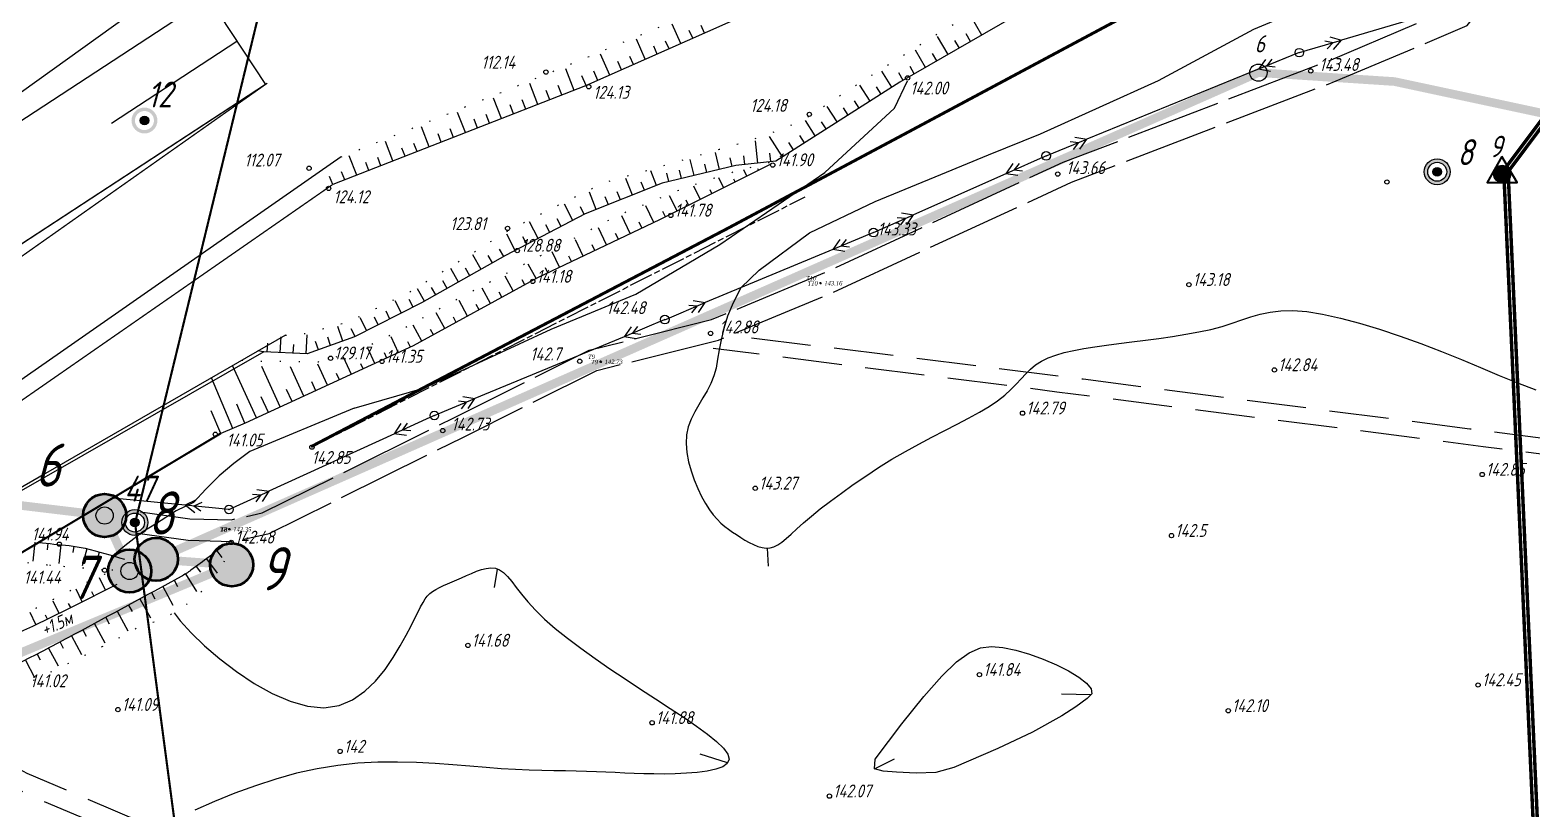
# Model space of a CAD drawing. Header units: millimetres. Extents: x 0 to 841, y 0 to 594.
# Drawn here: x 331.5 to 457.8, y 121.8 to 187.3 of the extents above; entities that cross this region are included whole.
import ezdxf
from ezdxf.enums import TextEntityAlignment as Align
from ezdxf.lldxf.tags import DXFTag

# ---------------------------------------------------------------- set-up
doc = ezdxf.new("R2010")
doc.units = ezdxf.units.MM
doc.set_wipeout_variables(frame=1)
for name, pattern in [('1_155_C', [3, 2, -0.25, 0.5, -0.25]), ('ADOT1', [1.6, 0.1, -1.5]), ('AHIDDEN4', [7, 5, -2]), ('AHIDDEN5', [9, 8, -1]), ('штрихпунктирнаяX2', [50.8, 25.4, -12.7, 0, -12.7])]:
    doc.linetypes.add(name, pattern=pattern)
for name, color, linetype in [('00_доповнення_топоплан', 7, 'Continuous'), ('00_Розрізи', 7, 'Continuous'), ('01_Відвал_62.5', 7, 'Continuous'), ('01_Земельний_відвід', 7, 'Continuous'), ('01_Земельний_відвід_існуючий', 7, 'Continuous'), ('02_Горизонт_100', 7, 'Continuous'), ('02_Горизонт_112', 7, 'Continuous'), ('02_Горизонт_128', 7, 'Continuous'), ('0_Лицензия', 6, 'Continuous'), ('0_Проектний_карьер', 7, 'Continuous'), ('CONT-MNR', 7, 'Continuous'), ('NOMERA', 7, 'Continuous'), ('авт_дор', 7, 'Continuous'), ('ВЫСОТЫ', 7, 'Continuous'), ('НАДЗЕМКА', 7, 'Continuous'), ('НОМЕРА', 7, 'Continuous'), ('ПИКЕТЫ', 7, 'Continuous'), ('РЕЛЬЕФ', 7, 'Continuous'), ('Скважины', 7, 'Continuous'), ('СІТУАЦІЯ', 7, 'Continuous'), ('ТОЧКИ', 7, 'Continuous')]:
    doc.layers.add(name, color=color, linetype=linetype)
doc.layers.add('Center_Lines', color=5, linetype='Continuous', plot=False)
doc.styles.add('russ', font='timesi.ttf')
doc.styles.add('Такие дела', font='GOST_A.TTF', dxfattribs={"oblique": 15})
tags = doc.linetypes.add('New Line1', pattern=[1.5, 1, -0.5]).pattern_tags.tags
tags[6:7] = [DXFTag(74, 4), DXFTag(75, 0), DXFTag(340, '0'), DXFTag(46, 1.0), DXFTag(50, 0.0), DXFTag(44, 0.0), DXFTag(45, 0.0)]
tags[4:5] = [DXFTag(74, 4), DXFTag(75, 0), DXFTag(340, '0'), DXFTag(46, 1.0), DXFTag(50, 0.0), DXFTag(44, 0.0), DXFTag(45, 0.0)]

# ---------------------------------------------------------------- blocks, each defined once
blk = doc.blocks.new('A$C29341465')
at = {"color": 0, "linetype": 'ByBlock', "lineweight": -2}
for p, q in [((0.5, 1.2), (0, 1.2)), ((1.2, 2), (1.2, 2.5)), ((1.2, 0.5), (1.2, 0)), ((2, 1.2), (2.5, 1.2))]:
    blk.add_line(p, q, dxfattribs=at)
blk.add_circle((1.2, 1.2), 0.75, dxfattribs=at)
blk = doc.blocks.new('point_s')
at = {"color": 0, "xscale": 0.2, "yscale": 0.2, "zscale": 0.2}
blk.add_blockref('A$C29341465', (-0.25, -0.25), dxfattribs=at)
at = {"layer": 'NOMERA', "color": 1, "style": 'russ'}
blk.add_attdef('NN', text='', height=1, dxfattribs=at).set_placement((-2.16, 0.35), align=Align.BOTTOM_CENTER)
at = {"layer": 'ВЫСОТЫ', "color": 1, "style": 'russ'}
blk.add_attdef('H_VER', (0.88, -0.52), '', height=1, dxfattribs=at)
at = {"layer": 'ВЫСОТЫ', "color": 0, "style": 'russ'}
blk.add_attdef('H_ZEM', (1.19, -1.98), '', height=1, dxfattribs=at)
at = {"layer": 'НОМЕРА', "color": 1, "linetype": 'Continuous', "style": 'russ'}
blk.add_attdef('NAZV', text='', height=1, dxfattribs=at).set_placement((-0.62, -0.07), align=Align.MIDDLE_RIGHT)
at = {"layer": 'ТОЧКИ', "style": 'russ'}
for tag, p in [('T_ST--T_OR', (-0.02, -4.67)), ('H_ST-I-Z', (-0.02, -7.21)), ('S-G_UG-V_UG-V', (0.02, -9.54))]:
    blk.add_attdef(tag, text='', height=1, dxfattribs=at).set_placement(p, align=Align.CENTER)
blk = doc.blocks.new('108')
at = {"color": 0, "linetype": 'Continuous', "lineweight": 0}
blk.add_wipeout([(0.51, -0.12), (0.52, -0.06), (0.52, -0.01), (0.52, 0.05), (0.51, 0.1), (0.5, 0.15), (0.48, 0.2), (0.45, 0.25), (0.42, 0.3), (0.39, 0.34), (0.35, 0.38), (0.31, 0.42), (0.26, 0.45), (0.22, 0.47), (0.17, 0.49), (0.11, 0.51), (0.06, 0.52), (0.01, 0.52), (-0.05, 0.52), (-0.1, 0.51), (-0.15, 0.5), (-0.21, 0.48), (-0.25, 0.45), (-0.3, 0.42), (-0.34, 0.39), (-0.38, 0.35), (-0.42, 0.31), (-0.45, 0.26), (-0.47, 0.22), (-0.49, 0.17), (-0.51, 0.11), (-0.52, 0.06), (-0.52, 0.01), (-0.52, -0.05), (-0.51, -0.1), (-0.5, -0.15), (-0.48, -0.21), (-0.45, -0.25), (-0.42, -0.3), (-0.39, -0.34), (-0.35, -0.38), (-0.31, -0.42), (-0.27, -0.45), (-0.22, -0.47), (-0.17, -0.49), (-0.12, -0.51), (-0.06, -0.52), (-0.01, -0.52), (0.05, -0.52), (0.1, -0.51), (0.15, -0.5), (0.2, -0.48), (0.25, -0.45), (0.3, -0.42), (0.34, -0.39), (0.38, -0.35), (0.42, -0.31), (0.45, -0.27), (0.47, -0.22), (0.49, -0.17)], dxfattribs=at)
at = {"linetype": 'Continuous'}
h = blk.add_hatch(color=0, dxfattribs=at)
edge = h.paths.add_edge_path()
edge.add_arc((0, 0), 0.0196, 0, 360)
at = {"color": 0, "linetype": 'Continuous'}
for radius in [0.5, 0.0196]:
    blk.add_circle((0, 0), radius, dxfattribs=at)
blk = doc.blocks.new('115_3')
at = {"color": 0, "linetype": 'Continuous'}
for p, q in [((0, 0), (5.1, 0)), ((3.22, 0.49), (4.1, 0)), ((3.22, -0.49), (4.1, 0)), ((3.91, 0.76), (5.1, 0)), ((3.91, -0.76), (5.1, 0))]:
    blk.add_line(p, q, dxfattribs=at)
blk = doc.blocks.new('Licenzia')
at = {"linetype": 'New Line1', "lineweight": 25}
h = blk.add_hatch(color=6, dxfattribs=at)
h.dxf.hatch_style = 1
h.set_gradient(color1=(255, 0, 255), color2=(255, 0, 255), centered=1, tint=1, name='INVCYLINDER')
edge = h.paths.add_edge_path()
edge.add_arc((0, 0), 2, 0, 360)
at = {"color": 6, "linetype": 'Continuous', "lineweight": 40, "flags": 128}
blk.add_lwpolyline([(-0.08, 4.01), (-3.48, -1.99), (3.45, -1.99)], close=True, dxfattribs=at)
at = {"color": 10, "linetype": 'Continuous', "lineweight": 25}
blk.add_circle((0, 0), 2, dxfattribs=at)
blk = doc.blocks.new('01_Земельний')
at = {"layer": '01_Земельний_відвід', "linetype": 'Continuous', "lineweight": 50}
h = blk.add_hatch(color=2, dxfattribs=at)
h.dxf.hatch_style = 1
edge = h.paths.add_edge_path()
edge.add_arc((0, 0), 5, 0, 360)
at = {"layer": '01_Земельний_відвід', "color": 7, "linetype": 'Continuous', "lineweight": 50}
blk.add_circle((0, 0), 5, dxfattribs=at)

msp = doc.modelspace()

# ---------------------------------------------------------------- hatches: boundary and pattern name
at = {"layer": 'Скважины', "linetype": 'Continuous'}
h = msp.add_hatch(color=7, dxfattribs=at)
h.paths.add_polyline_path([(342.19, 179.7, 1), (340.01, 179.7, 1)])
h.paths.add_polyline_path([(341.9, 179.7, 1), (340.3, 179.7, 1)], flags=16)
for points in [[(341.46, 179.7, 1), (340.74, 179.7, 1)], [(450.2, 175.39, 1), (449.47, 175.39, 1)], [(340.66, 145.88, 1), (339.94, 145.88, 1)]]:
    msp.add_hatch(color=7, dxfattribs=at).paths.add_polyline_path(points)
h = msp.add_hatch(color=7, dxfattribs=at)
h.paths.add_polyline_path([(450.92, 175.39, 1), (448.74, 175.39, 1)])
h.paths.add_polyline_path([(450.63, 175.39, 1), (449.04, 175.39, 1)], flags=16)
h = msp.add_hatch(color=7, dxfattribs=at)
h.paths.add_polyline_path([(341.39, 145.88, 1), (339.21, 145.88, 1)])
h.paths.add_polyline_path([(341.1, 145.88, 1), (339.5, 145.88, 1)], flags=16)

# ---------------------------------------------------------------- linework, layer by layer
at = {"layer": '00_доповнення_топоплан', "color": 7, "linetype": 'Continuous', "lineweight": -3, "flags": 128}
for points in [[(456.73, 190.9), (441.78, 186.47)], [(413.55, 175.22), (405.79, 171.77)], [(398.99, 168.85), (388.27, 164.39)], [(381.45, 161.5), (368.9, 156.31)], [(362.12, 153.34), (351.57, 148.51)], [(344.52, 147.34), (338.44, 147.94)]]:
    msp.add_lwpolyline(points, dxfattribs=at)
at = {"layer": '00_доповнення_топоплан', "color": 7, "linetype": 'AHIDDEN4', "flags": 128}
for points in [[(469.18, 150.29), (453.68, 152.26), (417.84, 156.86), (388.94, 160.53)], [(392.16, 161.43), (420.05, 157.96), (452.56, 153.77), (470.19, 151.51)]]:
    msp.add_lwpolyline(points, dxfattribs=at)
at = {"layer": '01_Земельний_відвід_існуючий', "color": 7, "linetype": 'Continuous', "lineweight": -3}
for centre in [(434.79, 183.73), (337.75, 146.47), (339.85, 141.8)]:
    msp.add_circle(centre, 0.726, dxfattribs=at)
at = {"layer": '02_Горизонт_100', "color": 7, "linetype": 'Continuous'}
msp.add_line((341.1, 179.7), (341.09, 179.92), dxfattribs=at)
at = {"layer": '02_Горизонт_112', "color": 7, "linetype": 'Continuous'}
for p, q in [((386.21, 186.17), (385.49, 187.81)), ((387.21, 186.62), (386.92, 187.27)), ((388.21, 187.06), (387.92, 187.7)), ((383.22, 184.85), (382.48, 186.54)), ((384.22, 185.29), (383.93, 185.96)), ((385.22, 185.73), (384.92, 186.39)), ((380.24, 183.52), (379.46, 185.27)), ((381.23, 183.97), (380.92, 184.67)), ((382.23, 184.41), (381.93, 185.08)), ((377.23, 182.24), (376.53, 184.04)), ((378.24, 182.64), (377.89, 183.45)), ((379.24, 183.08), (378.9, 183.85)), ((374.18, 181.05), (373.5, 182.81)), ((375.2, 181.45), (374.89, 182.24)), ((376.21, 181.85), (375.9, 182.65)), ((371.14, 179.87), (370.46, 181.59)), ((372.15, 180.26), (371.86, 181.02)), ((373.17, 180.66), (372.87, 181.43)), ((368.09, 178.68), (367.43, 180.37)), ((369.11, 179.07), (368.82, 179.81)), ((370.12, 179.47), (369.83, 180.21)), ((365.05, 177.49), (364.4, 179.16)), ((366.06, 177.88), (365.79, 178.59)), ((367.08, 178.28), (366.8, 178.99)), ((362, 176.3), (361.36, 177.94)), ((363.02, 176.7), (362.75, 177.38)), ((364.03, 177.09), (363.76, 177.78)), ((358.96, 175.11), (358.33, 176.72)), ((359.97, 175.51), (359.71, 176.18)), ((360.99, 175.9), (360.72, 176.58)), ((356.93, 174.32), (356.67, 174.98)), ((357.94, 174.71), (357.68, 175.38))]:
    msp.add_line(p, q, dxfattribs=at)
for centre in [(374.86, 183.78), (378.47, 182.54), (354.95, 175.68), (356.59, 173.99)]:
    msp.add_circle(centre, 0.181, dxfattribs=at)
at = {"layer": '02_Горизонт_128', "color": 7, "linetype": 'Continuous'}
for p, q in [((411.53, 186.89), (410.69, 188.35)), ((410.58, 186.35), (410.22, 186.98)), ((408.69, 185.26), (407.81, 186.78)), ((409.64, 185.8), (409.27, 186.43)), ((406.8, 184.17), (405.96, 185.62)), ((407.74, 184.71), (407.38, 185.34)), ((403.97, 182.51), (403.12, 183.85)), ((404.9, 183.08), (404.54, 183.71)), ((405.85, 183.63), (405.49, 184.25)), ((402.13, 181.33), (401.27, 182.68)), ((403.05, 181.92), (402.66, 182.53)), ((399.37, 179.58), (398.53, 180.88)), ((400.29, 180.16), (399.9, 180.77)), ((401.21, 180.75), (400.82, 181.36)), ((397.52, 178.4), (396.7, 179.69)), ((398.44, 178.99), (398.05, 179.6)), ((394.76, 176.64), (393.67, 178.36)), ((396.6, 177.82), (396.21, 178.43)), ((389.46, 175.59), (389.12, 177.01)), ((392.69, 176.12), (392.48, 177.98)), ((393.77, 176.24), (393.69, 176.96)), ((395.68, 177.23), (395.29, 177.84)), ((387.34, 175.07), (387.01, 176.41)), ((388.4, 175.33), (388.23, 176.04)), ((390.52, 175.84), (390.35, 176.55)), ((391.6, 176), (391.52, 176.72)), ((392.75, 175.52), (392.7, 175.63)), ((382.15, 173.43), (381.58, 174.83)), ((383.16, 173.83), (382.89, 174.51)), ((384.17, 174.24), (383.68, 175.46)), ((385.21, 174.56), (385.04, 175.27)), ((386.27, 174.82), (386.1, 175.52)), ((389.81, 174.06), (389.4, 174.88)), ((390.79, 174.54), (390.68, 174.77)), ((391.77, 175.03), (391.52, 175.55)), ((379.1, 172.21), (378.52, 173.68)), ((380.12, 172.61), (379.85, 173.29)), ((381.13, 173.02), (380.86, 173.69)), ((385.89, 172.1), (385.27, 173.36)), ((387.85, 173.08), (387.31, 174.17)), ((388.83, 173.57), (388.67, 173.88)), ((377.13, 171.29), (376.42, 172.65)), ((378.09, 171.79), (377.76, 172.44)), ((383.93, 171.13), (383.27, 172.52)), ((384.91, 171.61), (384.69, 172.05)), ((386.87, 172.59), (386.67, 172.99)), ((374.22, 169.77), (373.49, 171.17)), ((375.19, 170.28), (374.85, 170.92)), ((376.16, 170.78), (375.82, 171.43)), ((379.97, 169.25), (379.29, 170.68)), ((381.95, 170.19), (381.25, 171.67)), ((382.94, 170.66), (382.71, 171.14)), ((372.28, 168.77), (371.57, 170.14)), ((373.25, 169.27), (372.92, 169.91)), ((377.99, 168.3), (377.35, 169.67)), ((380.96, 169.72), (380.73, 170.2)), ((369.41, 167.18), (368.72, 168.4)), ((370.37, 167.72), (370.01, 168.35)), ((371.32, 168.26), (370.96, 168.89)), ((376.02, 167.36), (375.4, 168.66)), ((377.01, 167.83), (376.79, 168.28)), ((378.98, 168.77), (378.76, 169.24)), ((367.51, 166.11), (366.86, 167.26)), ((368.46, 166.64), (368.11, 167.28)), ((374.04, 166.42), (373.38, 167.62)), ((375.03, 166.89), (374.83, 167.32)), ((364.66, 164.49), (364.06, 165.55)), ((365.61, 165.03), (365.25, 165.66)), ((366.56, 165.57), (366.2, 166.2)), ((370.2, 164.31), (369.49, 165.6)), ((372.12, 165.36), (371.43, 166.61)), ((373.08, 165.89), (372.86, 166.3)), ((362.72, 163.5), (362.19, 164.54)), ((363.69, 163.99), (363.36, 164.64)), ((368.28, 163.25), (367.56, 164.57)), ((369.24, 163.78), (369, 164.22)), ((371.16, 164.83), (370.93, 165.26)), ((359.79, 162.02), (359.25, 163.1)), ((360.77, 162.51), (360.44, 163.16)), ((361.74, 163), (361.42, 163.65)), ((366.36, 162.2), (365.63, 163.53)), ((367.32, 162.72), (367.08, 163.17)), ((357.79, 161.15), (357.36, 162.37)), ((358.82, 161.53), (358.49, 162.17)), ((364.44, 161.14), (363.71, 162.48)), ((365.4, 161.67), (365.16, 162.11)), ((351.43, 160.23), (351.47, 160.96)), ((352.52, 160.18), (352.59, 161.51)), ((353.61, 160.13), (353.65, 160.85)), ((354.7, 160.08), (354.78, 161.66)), ((355.74, 160.42), (355.49, 161.1)), ((356.76, 160.78), (356.52, 161.47)), ((360.49, 159.26), (359.89, 160.56)), ((362.48, 160.17), (361.86, 161.51)), ((363.47, 160.63), (363.26, 161.09)), ((356.5, 157.43), (355.69, 159.21)), ((358.5, 158.34), (357.83, 159.79)), ((359.49, 158.8), (359.29, 159.24)), ((361.48, 159.72), (361.28, 160.16)), ((348.53, 153.8), (346.73, 158.06)), ((350.53, 154.69), (348.5, 159.1)), ((352.52, 155.6), (350.96, 159.01)), ((354.51, 156.52), (353.38, 158.98)), ((357.5, 157.89), (357.26, 158.42)), ((353.52, 156.06), (353.05, 157.08)), ((355.51, 156.97), (355.17, 157.71)), ((349.54, 154.23), (348.86, 155.84)), ((351.53, 155.14), (350.92, 156.46)), ((347.52, 153.38), (346.72, 155.27))]:
    msp.add_line(p, q, dxfattribs=at)
for centre in [(405.28, 183.28), (397.02, 180.22), (393.94, 175.95), (385.37, 171.72), (371.64, 170.62), (372.45, 168.76), (373.76, 166.16), (356.75, 159.7), (361.08, 159.43), (347.06, 153.31)]:
    msp.add_circle(centre, 0.181, dxfattribs=at)
at = {"layer": '0_Проектний_карьер', "color": 7, "linetype": 'Continuous', "lineweight": -3, "flags": 128}
msp.add_lwpolyline([(339.87, 199.37), (344.95, 192.29), (293.33, 155.26), (288.25, 162.34)], close=True, dxfattribs=at)
at = {"layer": '0_Проектний_карьер', "color": 7, "linetype": 'штрихпунктирнаяX2', "lineweight": -3, "flags": 128}
msp.add_lwpolyline([(295.72, 151.61), (348.88, 186.38)], dxfattribs=at)
at = {"layer": 'CONT-MNR', "color": 30, "linetype": 'Continuous', "flags": 128}
msp.add_lwpolyline([(391.27, 165.62), (390.62, 164.37), (390.15, 163.24), (389.82, 162.2), (389.6, 161.26), (389.44, 160.4), (389.31, 159.61), (389.17, 158.88), (388.99, 158.21), (388.73, 157.57), (388.42, 156.96), (388.07, 156.37), (387.72, 155.78), (387.38, 155.19), (387.08, 154.58), (386.84, 153.94), (386.69, 153.26), (386.65, 152.53), (386.71, 151.77), (386.86, 150.99), (387.07, 150.22), (387.33, 149.46), (387.63, 148.73), (387.96, 148.06), (388.29, 147.47), (388.62, 146.95), (388.94, 146.52), (389.26, 146.15), (389.58, 145.83), (389.9, 145.55), (390.23, 145.31), (390.56, 145.08), (390.9, 144.86), (391.25, 144.63), (391.6, 144.41), (391.96, 144.2), (392.33, 144.02), (392.69, 143.87), (393.04, 143.77), (393.39, 143.72), (393.72, 143.74), (394.04, 143.83), (394.37, 144), (394.71, 144.24), (395.08, 144.54), (395.5, 144.91), (395.98, 145.35), (396.54, 145.85), (397.19, 146.41), (397.94, 147.02), (398.79, 147.68), (399.72, 148.36), (400.72, 149.07), (401.77, 149.79), (402.85, 150.5), (403.97, 151.2), (405.1, 151.86), (406.22, 152.48), (407.33, 153.07), (408.41, 153.63), (409.44, 154.16), (410.42, 154.67), (411.32, 155.16), (412.14, 155.64), (412.85, 156.12), (413.46, 156.59), (413.97, 157.06), (414.42, 157.52), (414.83, 157.96), (415.22, 158.38), (415.62, 158.78), (416.05, 159.14), (416.54, 159.46), (417.1, 159.73), (417.75, 159.97), (418.46, 160.18), (419.26, 160.36), (420.11, 160.52), (421.04, 160.66), (422.02, 160.8), (423.06, 160.94), (424.15, 161.07), (425.28, 161.22), (426.42, 161.37), (427.57, 161.54), (428.69, 161.72), (429.77, 161.91), (430.79, 162.13), (431.74, 162.38), (432.59, 162.64), (433.39, 162.92), (434.16, 163.18), (434.94, 163.41), (435.77, 163.59), (436.67, 163.7), (437.69, 163.72), (438.86, 163.62), (440.19, 163.41), (441.68, 163.08), (443.29, 162.65), (444.97, 162.14), (446.71, 161.57), (448.46, 160.94), (450.19, 160.28), (451.88, 159.6), (453.48, 158.91), (455.04, 158.24), (456.57, 157.62), (458.11, 157.05)], dxfattribs=at)
for points, elevation in [([(393.48, 143.73), (393.55, 142.21)], 51.91), ([(370.77, 141.97), (370.5, 140.4)], 51.55), ([(420.69, 131.39), (418.24, 131.45)], 51.55), ([(390.15, 125.67), (387.83, 126.39)], 51.55), ([(402.5, 125.15), (404.19, 126.01)], 51.55)]:
    msp.add_lwpolyline(points, dxfattribs=dict(at, elevation=elevation))
at = {"layer": 'CONT-MNR', "color": 30, "linetype": 'Continuous', "elevation": 51.55}
msp.add_lwpolyline([(343.59, 138.28), (344.09, 137.61), (345.02, 136.59), (346.15, 135.51), (347.43, 134.41), (348.84, 133.34), (350.32, 132.35), (351.84, 131.5), (353.35, 130.84), (354.82, 130.42), (356.2, 130.29), (357.47, 130.49), (358.61, 130.97), (359.63, 131.68), (360.54, 132.54), (361.34, 133.51), (362.03, 134.52), (362.62, 135.5), (363.11, 136.41), (363.52, 137.18), (363.84, 137.83), (364.11, 138.36), (364.33, 138.8), (364.53, 139.16), (364.71, 139.45), (364.89, 139.69), (365.1, 139.9), (365.34, 140.08), (365.62, 140.25), (365.92, 140.42), (366.25, 140.57), (366.6, 140.72), (366.97, 140.88), (367.36, 141.05), (367.77, 141.22), (368.18, 141.41), (368.6, 141.6), (369.02, 141.78), (369.44, 141.92), (369.84, 142.02), (370.24, 142.06), (370.62, 142.03), (370.97, 141.9), (371.31, 141.67), (371.64, 141.34), (371.99, 140.92), (372.37, 140.42), (372.82, 139.85), (373.35, 139.21), (373.98, 138.51), (374.74, 137.76), (375.65, 136.97), (376.67, 136.15), (377.8, 135.31), (379, 134.45), (380.25, 133.58), (381.54, 132.72), (382.82, 131.87), (384.09, 131.04), (385.32, 130.24), (386.48, 129.47), (387.53, 128.75), (388.46, 128.07), (389.22, 127.45), (389.8, 126.89), (390.16, 126.39), (390.27, 125.97), (390.12, 125.62), (389.74, 125.34), (389.16, 125.13), (388.43, 124.97), (387.59, 124.85), (386.68, 124.78), (385.74, 124.74), (384.81, 124.72), (383.93, 124.73), (383.09, 124.74), (382.28, 124.77), (381.49, 124.8), (380.7, 124.84), (379.91, 124.87), (379.11, 124.91), (378.28, 124.94), (377.41, 124.96), (376.5, 124.98), (375.54, 125), (374.52, 125.03), (373.45, 125.06), (372.32, 125.11), (371.11, 125.17), (369.83, 125.26), (368.47, 125.37), (367.04, 125.49), (365.54, 125.6), (363.99, 125.69), (362.39, 125.73), (360.74, 125.72), (359.06, 125.63), (357.36, 125.45), (355.64, 125.16), (353.9, 124.78), (352.16, 124.3), (350.43, 123.74), (348.71, 123.11), (347, 122.41), (345.33, 121.67)], dxfattribs=at)
msp.add_lwpolyline([(406.01, 124.79), (404.34, 124.88), (403.23, 124.95), (402.5, 125.15), (402.55, 125.97), (404.81, 128.94), (406.66, 131.24), (408.16, 132.95), (409.41, 134.16), (410.46, 134.92), (411.41, 135.33), (412.33, 135.45), (413.3, 135.37), (414.38, 135.14), (415.53, 134.8), (416.69, 134.38), (417.81, 133.9), (418.83, 133.39), (419.69, 132.87), (420.34, 132.36), (420.72, 131.89), (420.77, 131.47), (420.38, 131.07), (419.43, 130.37), (418.26, 129.61), (415.79, 128.23), (412.87, 126.86), (409.18, 125.26), (407.65, 124.85)], close=True, dxfattribs=at)
at = {"layer": 'ПИКЕТЫ', "color": 7, "linetype": 'Continuous'}
for centre in [(439.19, 183.87), (417.91, 175.19), (445.6, 174.53), (428.95, 165.89), (388.71, 161.79), (377.71, 159.45), (436.14, 158.72), (414.95, 155.08), (366.19, 153.62), (355.18, 152.22), (453.61, 149.92), (392.47, 148.76), (333.94, 144.06), (348.4, 144.21), (427.48, 144.78), (337.75, 141.87), (368.3, 135.54), (411.33, 133.08), (453.27, 132.21), (338.87, 130.14), (432.25, 130.04), (383.8, 129.03), (357.56, 126.62), (398.71, 122.86)]:
    msp.add_circle(centre, 0.181, dxfattribs=at)
at = {"layer": 'РЕЛЬЕФ', "color": 7, "linetype": 'Continuous'}
for p, q in [((331.88, 144.23), (331.72, 142.64)), ((332.97, 144.13), (332.92, 143.59)), ((334.07, 144.02), (333.9, 142.42)), ((335.16, 143.9), (335.08, 143.37)), ((336.24, 143.68), (335.87, 142.23)), ((337.3, 143.4), (337.18, 142.97)), ((338.36, 143.1), (338.04, 142.02)), ((346.32, 142.83), (347.22, 141.62)), ((347.19, 143.49), (347.61, 142.95)), ((344.55, 141.56), (345.48, 140.07)), ((345.44, 142.18), (345.81, 141.69)), ((335.87, 139.22), (335.35, 140.27)), ((337.82, 140.2), (337.31, 141.22)), ((342.64, 140.5), (343.5, 138.93)), ((343.6, 141.02), (343.88, 140.51)), ((333.92, 138.24), (333.41, 139.27)), ((334.9, 138.73), (334.72, 139.08)), ((336.85, 139.71), (336.67, 140.05)), ((340.72, 139.45), (341.6, 137.85)), ((341.68, 139.98), (341.97, 139.45)), ((331.96, 137.29), (331.48, 138.3)), ((332.94, 137.76), (332.78, 138.1)), ((337.85, 137.89), (338.14, 137.35)), ((338.81, 138.41), (339.69, 136.78)), ((339.77, 138.93), (340.06, 138.39)), ((335.93, 136.85), (336.21, 136.33)), ((336.89, 137.37), (337.76, 135.76)), ((333.04, 135.32), (333.83, 133.81)), ((334, 135.82), (334.27, 135.31)), ((334.97, 136.34), (335.8, 134.78)), ((331.1, 134.31), (331.85, 132.84)), ((332.07, 134.81), (332.33, 134.32))]:
    msp.add_line(p, q, dxfattribs=at)
at = {"layer": 'РЕЛЬЕФ', "color": 7, "linetype": 'ADOT1', "flags": 128}
msp.add_lwpolyline([(348.48, 144.09, -0.247865), (340.71, 137.12, -0.014621), (336.44, 134.87, -0.000289), (323.16, 128.41, -0.002988), (321.87, 127.79, -0.001521), (318.97, 126.43, -0.000934), (314.25, 124.25, -0.013678), (312.69, 123.58, -0.01238), (310.93, 122.94, -0.157027), (309.42, 122.92, -0.155166), (308.16, 123.79, -0.098382), (307.73, 124.65, -0.115406), (307.7, 125.48, -0.072553), (308.03, 126.42, -0.084341), (308.54, 127.1, -0.053759), (310.52, 128.58, -0.026173), (315.02, 130.95, -0.000529), (321.4, 133.88, -0.001686), (323.41, 134.8, -0.000946), (326.73, 136.28, 0.000929), (330.12, 137.8, 0.016664), (333.47, 139.44, -0.01406), (337.44, 141.42, -0.031942), (337.67, 141.5, -0.006058), (338.9, 141.88)], format="xyb", dxfattribs=at)
at = {"layer": 'РЕЛЬЕФ', "color": 7, "linetype": 'Continuous', "flags": 128}
for points in [[(348.05, 144.16, -0.008191), (345.01, 141.87, -0.031494), (344.18, 141.34, -0.002309), (335.23, 136.48, -0.004942), (331.01, 134.27, -0.00095), (322.54, 129.95, -0.003568)], [(319.53, 131.49, 0.002279), (331.71, 137.17, 0.004902), (333.47, 138.02, 0.001608), (338.8, 140.69)]]:
    msp.add_lwpolyline(points, format="xyb", dxfattribs=at)
at = {"layer": 'РЕЛЬЕФ', "color": 7, "linetype": 'Continuous'}
msp.add_lwpolyline([(332.2, 144.2, -0.001273), (334.77, 143.94, -0.035604), (336.12, 143.71, -0.014187), (339.41, 142.79)], format="xyb", dxfattribs=at)
at = {"layer": 'РЕЛЬЕФ', "color": 7, "linetype": 'ADOT1'}
msp.add_lwpolyline([(329.66, 142.68, 0.000275), (333.1, 142.31, 0.004839), (334.3, 142.2, 0.001561), (337.99, 141.9, 0.026742), (338.35, 141.89, 0.007202), (339.67, 141.94)], format="xyb", dxfattribs=at)
at = {"layer": 'Скважины', "color": 7, "linetype": 'Continuous'}
for centre, radius in [((341.1, 179.7), 0.363), ((341.26, 179.67), 0.181), ((341.26, 179.67), 0.181), ((449.83, 175.39), 1.09), ((449.83, 175.39), 0.799), ((449.83, 175.39), 0.363), ((449.84, 175.34), 0.181), ((449.99, 175.36), 0.181), ((340.3, 145.88), 1.09), ((340.3, 145.88), 0.799), ((340.3, 145.88), 0.363), ((340.31, 145.83), 0.181), ((340.46, 145.84), 0.181)]:
    msp.add_circle(centre, radius, dxfattribs=at)
at = {"layer": 'Скважины', "color": 7}
for centre in [(341.11, 179.65), (449.84, 175.34), (340.31, 145.83)]:
    msp.add_circle(centre, 0.181, dxfattribs=at)
at = {"layer": 'СІТУАЦІЯ', "color": 7, "linetype": 'AHIDDEN4', "flags": 128}
for points in [[(323.83, 128.84), (331.22, 124.79), (344.28, 119.23), (351.94, 115.73)], [(343.33, 117.01), (341.42, 118.56), (337.76, 120.25), (331.77, 122.78), (326.41, 125.46), (322.18, 127.5)]]:
    msp.add_lwpolyline(points, dxfattribs=at)

# ---------------------------------------------------------------- block references
at = {"color": 7, "xscale": 0.363, "yscale": 0.363, "zscale": 0.363}
for p, values in [((397.96, 166.02), {'NN': 'T10', 'H_VER': '143.16', 'NAZV': 'T10'}), ((379.48, 159.41), {'NN': 'T9', 'H_VER': '142.73', 'NAZV': 'T9'})]:
    msp.add_blockref('point_s', p, dxfattribs=at).add_auto_attribs(values)
at = {"color": 7}
ref = msp.add_blockref('point_s', (348.25, 145.32), dxfattribs=dict(at, xscale=0.363, yscale=0.363, zscale=0.363))
ref.add_attrib('NN', 'T8', dxfattribs={"layer": 'NOMERA', "color": 1, "height": 0.363, "style": 'russ'}).set_placement((347.79, 145), align=Align.BOTTOM_CENTER)
ref.add_attrib('H_VER', '142.35', (348.57, 145.13), dxfattribs={"layer": 'ВЫСОТЫ', "color": 1, "height": 0.363, "style": 'russ'})
ref.add_attrib('NAZV', 'T8', dxfattribs={"layer": 'НОМЕРА', "color": 1, "linetype": 'Continuous', "height": 0.363, "style": 'russ'}).set_placement((348.03, 145.3), align=Align.MIDDLE_RIGHT)
at = {"layer": '01_Земельний_відвід', "color": 5, "linetype": 'Continuous', "lineweight": 50, "xscale": 0.363, "yscale": 0.363, "zscale": 0.363}
for p in [(337.75, 146.47), (342.09, 142.79), (348.44, 142.32), (339.85, 141.8)]:
    msp.add_blockref('01_Земельний', p, dxfattribs=at)
at = {"layer": '0_Лицензия', "color": 6, "linetype": 'New Line1', "lineweight": 25, "xscale": 0.363, "yscale": 0.363, "zscale": 0.363}
msp.add_blockref('Licenzia', (455.29, 175.21), dxfattribs=at)
at = {"layer": 'НАДЗЕМКА', "color": 7, "linetype": 'Continuous', "xscale": 0.7260000000000001, "yscale": 0.7260000000000001, "zscale": 0.7260000000000001}
for p in [(438.23, 185.41), (416.94, 176.72), (402.41, 170.27), (365.48, 154.88), (348.21, 146.97)]:
    msp.add_blockref('108', p, dxfattribs=at)
at = {"layer": 'НАДЗЕМКА', "color": 7, "xscale": 0.7260000000000001, "yscale": 0.7260000000000001, "zscale": 0.7260000000000001}
msp.add_blockref('108', (384.86, 162.95), dxfattribs=at)

# ---------------------------------------------------------------- texts
at = {"color": 7, "linetype": 'Continuous', "style": 'Такие дела', "oblique": 15}
msp.add_text('+1.5м', height=1.089, rotation=23.8218, dxfattribs=at).set_placement((332.7, 136.32))
at = {"color": 1, "linetype": 'Continuous', "lineweight": 211, "insert": (454.22, 178.42), "char_height": 1.81, "attachment_point": 1, "style": 'Такие дела'}
msp.add_mtext_dynamic_manual_height_columns('9', width=7.2344, gutter_width=15, heights=[6.42], dxfattribs=at)
at = {"layer": '01_Земельний_відвід', "linetype": 'Continuous', "lineweight": 50, "style": 'Такие дела', "oblique": 15}
for s, p in [('6', (331.9, 148.9)), ('8', (341.38, 144.86)), ('7', (334.82, 139.45)), ('9', (350.78, 140.18))]:
    msp.add_text(s, height=3.63, dxfattribs=at).set_placement(p)
at = {"layer": '01_Земельний_відвід_існуючий', "color": 7, "linetype": 'Continuous', "lineweight": -3, "insert": (434.48, 186.88), "char_height": 1.45, "attachment_point": 1, "style": 'Такие дела'}
msp.add_mtext_dynamic_manual_height_columns('6', width=5.049, gutter_width=15, heights=[0], dxfattribs=at)
at = {"layer": '02_Горизонт_112', "color": 7, "linetype": 'Continuous', "style": 'Такие дела', "oblique": 15}
for s, p in [('112.14', (369.44, 184.06)), ('124.13', (378.84, 181.53)), ('112.07', (349.51, 175.83)), ('124.12', (356.99, 172.74))]:
    msp.add_text(s, height=1.089, dxfattribs=at).set_placement(p)
at = {"layer": '02_Горизонт_128', "color": 7, "linetype": 'Continuous', "style": 'Такие дела', "oblique": 15}
for s, p in [('142.00', (405.51, 181.89)), ('124.18', (392.05, 180.43)), ('141.90', (394.27, 175.85)), ('141.78', (385.7, 171.61)), ('123.81', (366.81, 170.48)), ('128.88', (372.77, 168.66)), ('141.18', (374.08, 166.05)), ('129.17', (357.07, 159.6)), ('141.35', (361.4, 159.32)), ('141.05', (348.01, 152.28))]:
    msp.add_text(s, height=1.089, dxfattribs=at).set_placement(p)
at = {"layer": 'ПИКЕТЫ', "color": 7, "linetype": 'Continuous', "style": 'Такие дела', "oblique": 15}
for s, p in [('143.48', (439.91, 183.87)), ('143.66', (418.63, 175.19)), ('143.18', (429.28, 165.78)), ('142.48', (379.95, 163.41)), ('142.88', (389.44, 161.79)), ('142.7', (373.55, 159.52)), ('142.84', (436.46, 158.61)), ('142.79', (415.27, 154.97)), ('142.73', (366.92, 153.62)), ('142.85', (355.17, 150.81)), ('142.85', (453.93, 149.81)), ('143.27', (392.8, 148.65)), ('141.94', (331.62, 144.36)), ('142.5', (427.8, 144.67)), ('142.48', (348.73, 144.11)), ('141.44', (330.95, 140.74)), ('141.68', (368.63, 135.43)), ('141.84', (411.65, 132.97)), ('141.02', (331.5, 132.02)), ('142.45', (453.6, 132.11)), ('141.09', (339.2, 130.03)), ('142.10', (432.57, 129.93)), ('141.88', (384.12, 128.92)), ('142', (357.89, 126.51)), ('142.07', (399.03, 122.75))]:
    msp.add_text(s, height=1.089, dxfattribs=at).set_placement(p)
at = {"layer": 'Скважины', "color": 7, "style": 'Такие дела', "oblique": 15}
for s, p in [('12', (341.34, 180.8)), (' 8 ', (450.4, 175.95)), ('47 ', (339.38, 147.64))]:
    msp.add_text(s, height=2.178, dxfattribs=at).set_placement(p)

# ---------------------------------------------------------------- next in the draw order: linework, layer by layer
at = {"color": 6, "linetype": 'Continuous', "lineweight": 60, "flags": 128}
msp.add_lwpolyline([(645.87, 345.86, 0.29, 0.29, 0), (510.84, 265.14, 0.29, 0.29, 0), (493.97, 226.42, 0.29, 0.29, 0), (455.79, 175.4, 0.29, 0.29, 0), (461.04, 59.05, 0.29, 0.29, 0), (282.33, 115.04, 0.29, 0.29, 0), (102.4, 133.6, 0.29, 0.29, 0), (121.77, 353.6, 0.29, 0.29, 0), (123.32, 410.28, 0, 0, 0), (236.52, 413.05, 0.29, 0.29, 0), (361.92, 455.1, 0.29, 0.29, 0), (432.04, 462.93, 0.29, 0.29, 0), (574.55, 459.99, 0.29, 0.29, 0), (617.74, 481.75, 0.29, 0.29, 0), (645.88, 481.61, 0.29, 0.29, 0)], format="xyseb", dxfattribs=at)
at = {"color": 1, "linetype": 'Continuous', "lineweight": 211, "const_width": 0.29, "flags": 128}
msp.add_lwpolyline([(123.67, 409.93), (236.58, 412.69), (361.99, 454.74), (432.05, 462.57), (573.75, 459.65), (632.5, 337.89), (510.56, 265.4), (493.65, 226.61), (455.42, 175.51), (460.66, 59.55), (282.4, 115.39), (102.79, 133.93), (122.13, 353.58)], close=True, dxfattribs=at)
at = {"layer": '01_Земельний_відвід', "color": 2, "linetype": 'Continuous', "lineweight": 50, "const_width": 0.726, "flags": 128}
msp.add_lwpolyline([(198.11, 403.35), (174.86, 165.75), (213.22, 160.81), (219.6, 157.19), (291.2, 152.05), (337.75, 146.47), (339.85, 141.8), (342.09, 142.79), (348.44, 142.32), (283.26, 115.15), (148.79, 128.82), (172.99, 418.07)], close=True, dxfattribs=at)
at = {"layer": '01_Земельний_відвід_існуючий', "color": 2, "linetype": 'Continuous', "lineweight": 50, "const_width": 0.726}
msp.add_lwpolyline([(500.93, 470.68), (528.01, 466.55), (542.57, 170.38), (533.61, 170.16), (508.97, 174.8), (479.46, 175.86), (446.23, 182.98), (434.79, 183.73), (339.85, 141.8), (337.75, 146.47), (291.2, 152.05), (219.6, 157.19), (213.22, 160.81), (174.86, 165.75), (197.92, 403.36), (208.64, 396.38), (271.26, 425.27), (391.26, 474.09)], close=True, dxfattribs=at)
at = {"layer": '02_Горизонт_112', "color": 7, "linetype": 'ADOT1', "flags": 128}
msp.add_lwpolyline([(357.64, 176.65), (375.33, 183.78), (393.07, 191.19), (402.86, 195.33), (416.13, 200.88), (425.14, 204.85), (430.11, 205.91)], dxfattribs=at)
at = {"layer": '02_Горизонт_112', "color": 7, "linetype": 'Continuous', "flags": 128}
msp.add_lwpolyline([(429.97, 205.77), (403.86, 194), (378.2, 182.62), (356.93, 174.32)], dxfattribs=at)
at = {"layer": '02_Горизонт_128', "color": 7, "linetype": 'ADOT1', "flags": 128}
for points in [[(352.95, 161.65), (353.96, 161.62), (358.2, 162.74), (363.15, 165.14), (365.9, 166.84), (371.94, 170.58), (375.83, 172.55), (379.71, 174.46), (385.08, 176.01), (389.46, 177.28), (393.21, 178.41), (396.39, 179.68), (401.17, 182.83), (408.51, 187.45), (412.92, 189.71), (415.4, 190.72), (420.17, 190.12), (424.78, 192.35), (432.02, 196.8), (433.91, 198.47), (438.75, 201.08), (444.04, 204.49), (445.6, 207.05), (446.93, 209.66), (449.16, 210.05), (452.11, 210.21), (455.11, 212.1), (463.53, 215.59), (471.44, 218.69), (480.24, 221.62), (485.75, 223.75), (493.61, 227.05), (494.64, 226.84)], [(352.95, 161.65), (353.96, 161.62), (358.2, 162.74), (363.15, 165.14), (365.9, 166.84), (371.94, 170.58), (375.83, 172.55), (379.71, 174.46), (385.08, 176.01), (389.46, 177.28), (393.21, 178.41), (396.39, 179.68), (401.17, 182.83), (408.51, 187.45), (412.92, 189.71), (415.4, 190.72), (420.17, 190.12), (424.78, 192.35), (432.02, 196.8), (433.91, 198.47), (438.75, 201.08), (444.04, 204.49), (445.6, 207.05), (446.93, 209.66), (449.16, 210.05), (452.11, 210.21), (455.11, 212.1), (463.53, 215.59), (471.44, 218.69), (480.24, 221.62), (485.75, 223.75), (493.61, 227.05), (494.64, 226.84)], [(349.28, 159.53), (350.99, 159.46), (355.75, 159.41), (358.9, 160.26), (362.34, 161.92), (368.14, 165.08), (375.76, 169.03), (380.93, 171.73), (386.6, 174.08), (390.67, 175.4), (393.99, 176.25)]]:
    msp.add_lwpolyline(points, dxfattribs=at)
at = {"layer": '02_Горизонт_128', "color": 7, "linetype": 'Continuous', "flags": 128}
for points in [[(414.2, 188.42), (404.62, 182.92), (394.2, 176.29), (390.83, 175.92), (384.63, 174.42), (378.18, 171.84), (371.47, 168.34), (364.41, 164.35), (358.77, 161.5), (354.78, 160.07), (351.12, 160.25), (350.64, 160.32)], [(393.73, 176.01), (384.41, 171.35), (374.16, 166.48), (363.71, 160.74), (349.58, 154.25), (347.52, 153.38)]]:
    msp.add_lwpolyline(points, dxfattribs=at)
at = {"layer": 'Center_Lines', "linetype": '1_155_C', "flags": 128}
msp.add_lwpolyline([(355.24, 152.26), (396.68, 173.29)], dxfattribs=at)
at = {"layer": 'CONT-MNR', "color": 30, "linetype": 'Continuous', "flags": 128}
for points, elevation in [([(391.27, 165.62), (392.79, 167.11), (397.04, 170.26), (402.55, 172.9), (408.07, 175.16), (412.1, 176.82), (416.46, 178.58), (426.38, 183.08), (434.41, 187.4), (441.99, 190.57), (449.93, 193.92), (459.31, 197.11), (468.85, 198.98), (476.35, 200.12)], 51.91), ([(358.74, 155.49), (364.66, 157.21), (375.31, 162.16), (382.43, 165.09), (389.49, 169.27), (398.31, 175.33), (404.19, 180.74), (405.29, 183.04)], 51.55)]:
    msp.add_lwpolyline(points, dxfattribs=dict(at, elevation=elevation))
at = {"layer": 'CONT-MNR', "color": 30, "linetype": 'Continuous', "elevation": 51.55}
msp.add_lwpolyline([(358.74, 155.49), (349.95, 151.85), (348.63, 150.86), (347.39, 149.8), (346.25, 148.69), (345.22, 147.56), (343.76, 146.86), (342.1, 145.8), (340.97, 145.09), (339.46, 143.92), (338.41, 143.06), (338.41, 143.06), (338.41, 143.06), (338.41, 143.06)], dxfattribs=at)
at = {"layer": 'авт_дор', "color": 7, "linetype": 'AHIDDEN5', "flags": 128}
for points in [[(340.51, 144.98), (344.78, 144.39), (348.58, 144.29), (351.6, 144.97), (367.88, 153.04), (379.14, 158.67), (389.37, 161.23), (399.06, 165.26), (419.07, 174.52), (441.34, 183.03), (452.34, 187.69), (453.92, 189.69), (454.26, 191.52), (450.92, 200.67), (451.15, 202.21), (452.09, 204.38), (454.96, 205.44), (474.84, 212.07), (486.7, 218.48), (496.34, 224.55), (499.59, 227.38), (500.63, 230.88), (505.75, 241.89), (509.75, 258.88), (512.14, 266.34)], [(340.76, 146.78), (344.93, 146.2), (348.41, 146.11), (350.99, 146.69), (367.07, 154.67), (378.51, 160.38), (388.8, 162.95), (398.33, 166.92), (418.37, 176.19), (440.67, 184.72), (451.21, 189.18), (452.22, 190.46), (452.38, 191.36), (449.06, 200.48), (449.39, 202.71), (450.74, 205.81), (454.36, 207.16), (474.11, 213.75), (485.78, 220.05), (495.25, 226.01), (498, 228.4), (498.93, 231.52), (504.03, 242.49), (508, 259.37), (508.18, 259.94)]]:
    msp.add_lwpolyline(points, dxfattribs=at)
at = {"layer": 'ПИКЕТЫ', "color": 7, "linetype": 'Continuous'}
for centre in [(402.44, 170.14), (384.86, 162.95)]:
    msp.add_circle(centre, 0.181, dxfattribs=at)

# ---------------------------------------------------------------- next in the draw order: block references
at = {"layer": 'НАДЗЕМКА', "color": 7}
for p, xscale, yscale, zscale, rotation in [((438.23, 185.41), 0.7260000000000002, 0.7260000000000002, 0.7260000000000002, 16.5288), ((438.23, 185.41), 0.7260000000000001, 0.7260000000000001, 0.7260000000000001, 202.2076999999999), ((416.94, 176.72), 0.7259999999999999, 0.7259999999999999, 0.7259999999999999, 22.2077), ((384.86, 162.94), 0.7260000000000002, 0.7260000000000002, 0.7260000000000002, 22.9909), ((384.86, 162.95), 0.7260000000000001, 0.7260000000000001, 0.7260000000000001, 202.9908999999999)]:
    msp.add_blockref('115_3', p, dxfattribs=dict(at, xscale=xscale, yscale=yscale, zscale=zscale, rotation=rotation))
at = {"layer": 'НАДЗЕМКА', "color": 7, "linetype": 'Continuous'}
for p, xscale, yscale, zscale, rotation in [((416.94, 176.72), 0.7260000000000001, 0.7260000000000001, 0.7260000000000001, 203.9329), ((402.41, 170.27), 0.7260000000000002, 0.7260000000000002, 0.7260000000000002, 23.9329), ((402.41, 170.27), 0.726, 0.726, 0.726, 202.6244), ((365.48, 154.88), 0.7260000000000001, 0.7260000000000001, 0.7260000000000001, 22.62440000000001), ((365.48, 154.88), 0.7260000000000001, 0.7260000000000001, 0.7260000000000001, 204.6087), ((348.21, 146.97), 0.7260000000000002, 0.7260000000000002, 0.7260000000000002, 174.3261), ((348.21, 146.97), 0.726, 0.726, 0.726, 24.60870000000001)]:
    msp.add_blockref('115_3', p, dxfattribs=dict(at, xscale=xscale, yscale=yscale, zscale=zscale, rotation=rotation))

# ---------------------------------------------------------------- next in the draw order: texts
at = {"layer": 'ПИКЕТЫ', "color": 7, "linetype": 'Continuous', "style": 'Такие дела', "oblique": 15}
msp.add_text('143.33', height=1.089, dxfattribs=at).set_placement((402.77, 170.03))

# ---------------------------------------------------------------- next in the draw order: block references
at = {"layer": 'НАДЗЕМКА', "color": 7, "linetype": 'Continuous', "xscale": 0.7260000000000001, "yscale": 0.7260000000000001, "zscale": 0.7260000000000001}
for p in [(438.23, 185.41), (416.94, 176.72), (402.41, 170.27), (365.48, 154.88), (348.21, 146.97)]:
    msp.add_blockref('108', p, dxfattribs=at)
at = {"layer": 'НАДЗЕМКА', "color": 7, "xscale": 0.7260000000000001, "yscale": 0.7260000000000001, "zscale": 0.7260000000000001}
msp.add_blockref('108', (384.86, 162.95), dxfattribs=at)

# ---------------------------------------------------------------- next in the draw order: linework, layer by layer
at = {"color": 7, "linetype": 'Continuous', "lineweight": -3, "const_width": 0.181, "flags": 128}
msp.add_lwpolyline([(347.52, 153.38), (287.28, 117.3, -0.161989), (280.09, 115.71), (148.82, 129.25), (161.86, 285.05), (172.41, 411.12)], format="xyb", dxfattribs=at)
at = {"layer": '00_доповнення_топоплан', "color": 7, "const_width": 0.254, "flags": 128}
msp.add_lwpolyline([(355.11, 152.26), (390.1, 170.6), (405.71, 178.93), (423.48, 188.44), (435.5, 194.59), (444.81, 198.72), (456.69, 203.3), (466.33, 206.86), (478.19, 210.22), (486.88, 212.28), (495.63, 213.53), (499.51, 214.02)], dxfattribs=at)
at = {"layer": '00_доповнення_топоплан', "color": 7, "linetype": 'Continuous', "lineweight": -3, "flags": 128}
msp.add_lwpolyline([(438.22, 185.41), (420.36, 178.12)], dxfattribs=at)
at = {"layer": '00_Розрізи', "color": 252, "linetype": 'Continuous', "lineweight": 40, "true_color": 0x949494, "const_width": 0.181, "flags": 128}
msp.add_lwpolyline([(360.25, 457.58), (361.01, 450.9), (380.15, 309.79), (340.31, 145.83), (346.25, 100.93), (346.25, 93.67)], dxfattribs=at)
at = {"layer": '01_Відвал_62.5', "color": 7, "linetype": 'Continuous', "lineweight": -3, "flags": 128}
msp.add_lwpolyline([(251.97, 405.34), (238.55, 400.62), (195.76, 398.97), (192.39, 399.16, 0.403513), (191.93, 398.76), (168.91, 144.81, 0.401552), (169.29, 144.34), (190.23, 141.52), (278.66, 135.69, 0.162628), (279.77, 135.98), (351.43, 182.84)], format="xyb", dxfattribs=at)
at = {"layer": '0_Проектний_карьер', "color": 3, "linetype": 'Continuous', "lineweight": -3, "flags": 128}
msp.add_lwpolyline([(351.15, 160.25), (284.25, 121.92, -0.145003), (280.88, 121.12), (188.74, 126.26), (151.6, 131.58), (165.5, 285.44), (176.57, 400.66, -0.40559), (178.5, 402.3), (195.69, 401.16), (238.06, 403.03), (254.89, 409.24)], format="xyb", dxfattribs=at)
at = {"layer": '0_Проектний_карьер', "color": 7, "linetype": 'Continuous', "lineweight": -3, "flags": 128}
for points, format in [([(357.64, 176.65), (295.98, 133.66), (282.14, 125.66, -0.148608), (281.11, 125.42), (189.22, 131.47), (154.04, 136.21, -0.401454), (153.67, 136.68), (167.12, 285.59), (177.62, 400.91, -0.403387), (178.08, 401.31), (183.84, 401), (192.46, 400.53)], "xyb"), ([(356.93, 174.32, 0.109, 0.109, 0), (296.7, 132.49, 0.109, 0.109, 0), (282.83, 124.46, 0.109, 0.109, -0.148581), (281.02, 124.04, 0.109, 0.109, 0), (189.09, 130.1, 0.109, 0.109, 0), (151.92, 135.1, 0.109, 0.109, 0)], "xyseb"), ([(352.95, 161.65), (332.79, 150), (284.29, 121.95, -0.148581), (280.83, 121.14), (188.8, 127.21), (151.66, 132.2)], "xyb")]:
    msp.add_lwpolyline(points, format=format, dxfattribs=at)
at = {"layer": '0_Проектний_карьер', "color": 7, "linetype": 'Continuous', "lineweight": -3, "const_width": 0.109, "flags": 128}
msp.add_lwpolyline([(351.27, 182.73), (306.92, 151.45), (280.47, 134.8, -0.158175), (278.56, 134.32), (190.09, 140.14), (169.1, 142.97, -0.401552), (167.54, 144.93), (190.56, 398.88, -0.403513), (192.46, 400.53), (195.77, 400.36)], format="xyb", dxfattribs=at)
at = {"layer": '0_Проектний_карьер', "color": 7, "linetype": 'Continuous', "lineweight": -3, "flags": 128}
msp.add_lwpolyline([(346.5, 190.03), (351.27, 182.73), (298.1, 147.97), (293.33, 155.26)], close=True, dxfattribs=at)

# ---------------------------------------------------------------- next in the draw order: block references
at = {"layer": 'НАДЗЕМКА', "color": 7}
for p, xscale, yscale, zscale, rotation in [((438.23, 185.41), 0.7260000000000002, 0.7260000000000002, 0.7260000000000002, 16.5288), ((438.23, 185.41), 0.7260000000000001, 0.7260000000000001, 0.7260000000000001, 202.2076999999999), ((416.94, 176.72), 0.7259999999999999, 0.7259999999999999, 0.7259999999999999, 22.2077), ((384.86, 162.94), 0.7260000000000002, 0.7260000000000002, 0.7260000000000002, 22.9909), ((384.86, 162.95), 0.7260000000000001, 0.7260000000000001, 0.7260000000000001, 202.9908999999999)]:
    msp.add_blockref('115_3', p, dxfattribs=dict(at, xscale=xscale, yscale=yscale, zscale=zscale, rotation=rotation))
at = {"layer": 'НАДЗЕМКА', "color": 7, "linetype": 'Continuous'}
for p, xscale, yscale, zscale, rotation in [((416.94, 176.72), 0.7260000000000001, 0.7260000000000001, 0.7260000000000001, 203.9329), ((402.41, 170.27), 0.7260000000000002, 0.7260000000000002, 0.7260000000000002, 23.9329), ((402.41, 170.27), 0.726, 0.726, 0.726, 202.6244), ((365.48, 154.88), 0.7260000000000001, 0.7260000000000001, 0.7260000000000001, 22.62440000000001), ((365.48, 154.88), 0.7260000000000001, 0.7260000000000001, 0.7260000000000001, 204.6087), ((348.21, 146.97), 0.7260000000000002, 0.7260000000000002, 0.7260000000000002, 174.3261), ((348.21, 146.97), 0.726, 0.726, 0.726, 24.60870000000001)]:
    msp.add_blockref('115_3', p, dxfattribs=dict(at, xscale=xscale, yscale=yscale, zscale=zscale, rotation=rotation))

doc.saveas('drawing.dxf')
